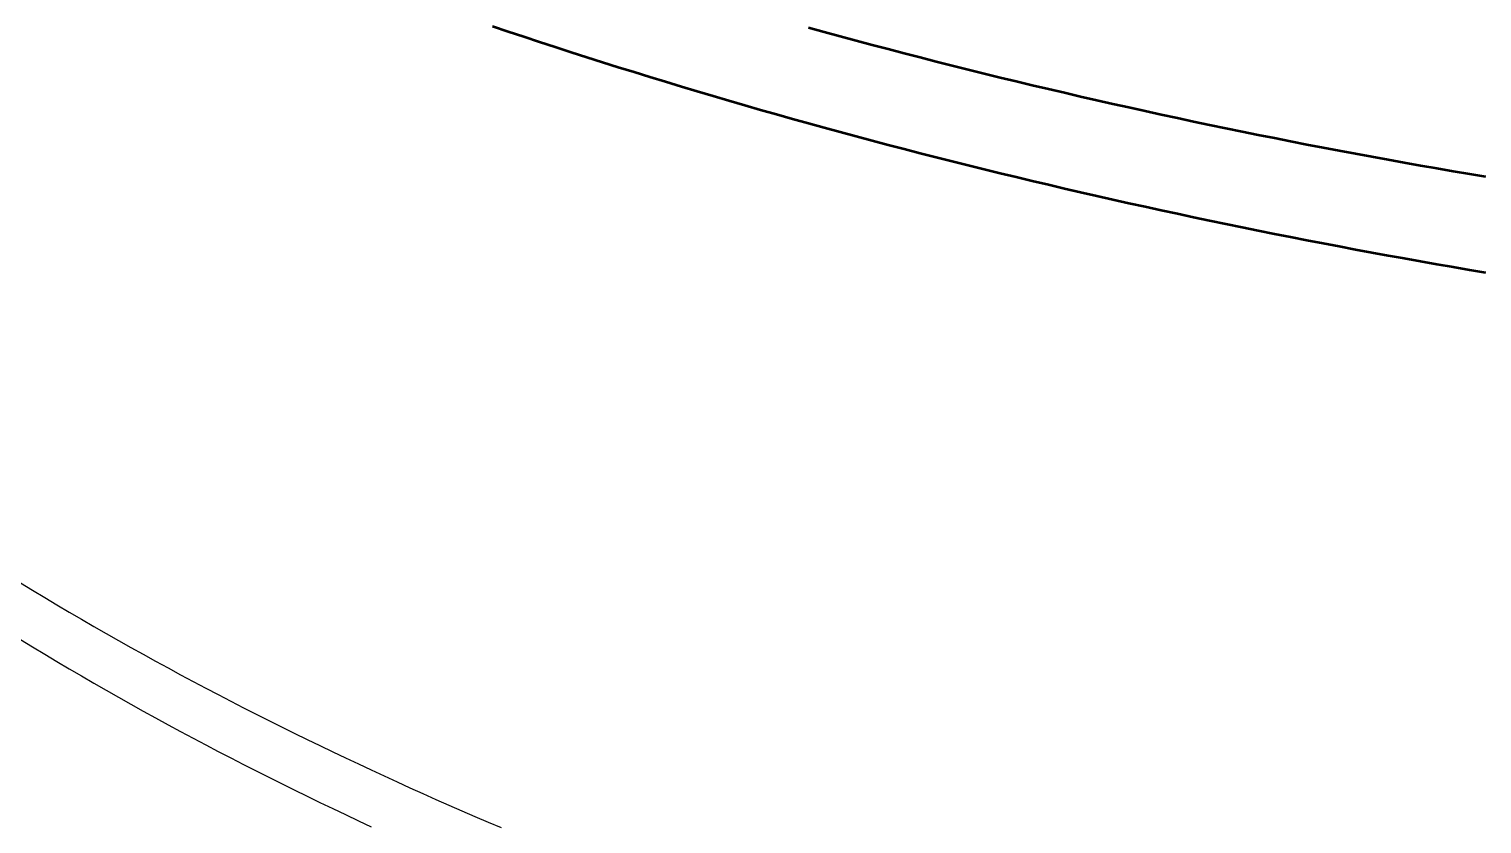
# Model space of a CAD drawing. Header units: millimetres. Extents: x 0 to 841, y 0 to 594.
# Drawn here: x 215.2 to 279.8, y 202.1 to 237.4 of the extents above; entities that cross this region are included whole.
import ezdxf

# ---------------------------------------------------------------- set-up
doc = ezdxf.new("R2010")
doc.units = ezdxf.units.MM
doc.layers.add('FINA', color=7, linetype='CONTINUOUS', lineweight=25)
doc.layers.add('VIS', color=7, linetype='CONTINUOUS', lineweight=50)

msp = doc.modelspace()

# ---------------------------------------------------------------- linework, layer by layer
at = {"layer": 'FINA'}
for points in [[(235.841, 237.535), (236.537, 237.3), (237.233, 237.068), (237.93, 236.837), (238.627, 236.609), (239.326, 236.382), (240.024, 236.158), (240.724, 235.935), (241.424, 235.715), (242.125, 235.497), (242.826, 235.28), (243.528, 235.066), (244.231, 234.853), (244.934, 234.643), (245.638, 234.434), (246.342, 234.228), (247.047, 234.023), (247.752, 233.82), (248.458, 233.619), (249.165, 233.42), (249.872, 233.223), (250.579, 233.028), (251.288, 232.835), (251.996, 232.644), (252.705, 232.454), (253.415, 232.267), (254.125, 232.081), (254.836, 231.897), (255.547, 231.715), (256.258, 231.535), (256.97, 231.357), (257.683, 231.181), (258.396, 231.006), (259.109, 230.833), (259.823, 230.662), (260.537, 230.493), (261.252, 230.326), (261.967, 230.161), (262.683, 229.997), (263.399, 229.835), (264.115, 229.675), (264.832, 229.517), (265.549, 229.36), (266.266, 229.205), (266.984, 229.052), (267.702, 228.901), (268.421, 228.752), (269.14, 228.604), (269.859, 228.458), (270.579, 228.314), (271.299, 228.171), (272.02, 228.03), (272.74, 227.891), (273.461, 227.754), (274.183, 227.618), (274.904, 227.485), (275.626, 227.352), (276.349, 227.222), (277.071, 227.093), (277.794, 226.966), (278.517, 226.841), (279.241, 226.717), (279.965, 226.595)], [(249.872, 237.476), (250.579, 237.28), (251.288, 237.087), (251.996, 236.896), (252.705, 236.707), (253.415, 236.519), (254.125, 236.333), (254.836, 236.15), (255.547, 235.968), (256.258, 235.788), (256.97, 235.609), (257.683, 235.433), (258.396, 235.258), (259.109, 235.086), (259.823, 234.915), (260.537, 234.746), (261.252, 234.578), (261.967, 234.413), (262.683, 234.249), (263.399, 234.087), (264.115, 233.927), (264.832, 233.769), (265.549, 233.612), (266.266, 233.457), (266.984, 233.304), (267.702, 233.153), (268.421, 233.004), (269.14, 232.856), (269.859, 232.71), (270.579, 232.566), (271.299, 232.423), (272.02, 232.283), (272.74, 232.144), (273.461, 232.006), (274.183, 231.871), (274.904, 231.737), (275.626, 231.605), (276.349, 231.474), (277.071, 231.345), (277.794, 231.218), (278.517, 231.093), (279.241, 230.969), (279.965, 230.848)], [(214.861, 212.812), (215.401, 212.483), (215.941, 212.158), (216.484, 211.835), (217.027, 211.514), (217.572, 211.195), (218.119, 210.879), (218.667, 210.566), (219.216, 210.254), (219.766, 209.945), (220.318, 209.639), (220.871, 209.335), (221.425, 209.033), (221.981, 208.733), (222.538, 208.435), (223.096, 208.14), (223.655, 207.847), (224.215, 207.556), (224.776, 207.268), (225.339, 206.982), (225.903, 206.698), (226.468, 206.416), (227.033, 206.136), (227.6, 205.858), (228.168, 205.583), (228.737, 205.309), (229.307, 205.038), (229.878, 204.769), (230.45, 204.502), (231.023, 204.237), (231.597, 203.974), (232.172, 203.714), (232.748, 203.455), (233.324, 203.198), (233.902, 202.943), (234.481, 202.691), (235.06, 202.44), (235.64, 202.192), (236.221, 201.945)], [(214.861, 210.292), (215.401, 209.964), (215.941, 209.638), (216.484, 209.315), (217.027, 208.994), (217.572, 208.676), (218.119, 208.36), (218.667, 208.046), (219.216, 207.735), (219.766, 207.426), (220.318, 207.119), (220.871, 206.815), (221.425, 206.513), (221.981, 206.213), (222.538, 205.916), (223.096, 205.62), (223.655, 205.327), (224.215, 205.037), (224.776, 204.748), (225.339, 204.462), (225.903, 204.178), (226.468, 203.896), (227.033, 203.616), (227.6, 203.338), (228.168, 203.063), (228.737, 202.79), (229.307, 202.518), (229.878, 202.249), (230.45, 201.982)]]:
    msp.add_lwpolyline(points, dxfattribs=at)
at = {"layer": 'VIS'}
for points in [[(235.841, 237.535), (236.537, 237.3), (237.233, 237.068), (237.93, 236.837), (238.627, 236.609), (239.326, 236.382), (240.024, 236.158), (240.724, 235.935), (241.424, 235.715), (242.125, 235.497), (242.826, 235.28), (243.528, 235.066), (244.231, 234.853), (244.934, 234.643), (245.638, 234.434), (246.342, 234.228), (247.047, 234.023), (247.752, 233.82), (248.458, 233.619), (249.165, 233.42), (249.872, 233.223), (250.579, 233.028), (251.288, 232.835), (251.996, 232.644), (252.705, 232.454), (253.415, 232.267), (254.125, 232.081), (254.836, 231.897), (255.547, 231.715), (256.258, 231.535), (256.97, 231.357), (257.683, 231.181), (258.396, 231.006), (259.109, 230.833), (259.823, 230.662), (260.537, 230.493), (261.252, 230.326), (261.967, 230.161), (262.683, 229.997), (263.399, 229.835), (264.115, 229.675), (264.832, 229.517), (265.549, 229.36), (266.266, 229.205), (266.984, 229.052), (267.702, 228.901), (268.421, 228.752), (269.14, 228.604), (269.859, 228.458), (270.579, 228.314), (271.299, 228.171), (272.02, 228.03), (272.74, 227.891), (273.461, 227.754), (274.183, 227.618), (274.904, 227.485), (275.626, 227.352), (276.349, 227.222), (277.071, 227.093), (277.794, 226.966), (278.517, 226.841), (279.241, 226.717), (279.965, 226.595)], [(249.872, 237.476), (250.579, 237.28), (251.288, 237.087), (251.996, 236.896), (252.705, 236.707), (253.415, 236.519), (254.125, 236.333), (254.836, 236.15), (255.547, 235.968), (256.258, 235.788), (256.97, 235.609), (257.683, 235.433), (258.396, 235.258), (259.109, 235.086), (259.823, 234.915), (260.537, 234.746), (261.252, 234.578), (261.967, 234.413), (262.683, 234.249), (263.399, 234.087), (264.115, 233.927), (264.832, 233.769), (265.549, 233.612), (266.266, 233.457), (266.984, 233.304), (267.702, 233.153), (268.421, 233.004), (269.14, 232.856), (269.859, 232.71), (270.579, 232.566), (271.299, 232.423), (272.02, 232.283), (272.74, 232.144), (273.461, 232.006), (274.183, 231.871), (274.904, 231.737), (275.626, 231.605), (276.349, 231.474), (277.071, 231.345), (277.794, 231.218), (278.517, 231.093), (279.241, 230.969), (279.965, 230.848)]]:
    msp.add_lwpolyline(points, dxfattribs=at)

doc.saveas('drawing.dxf')
